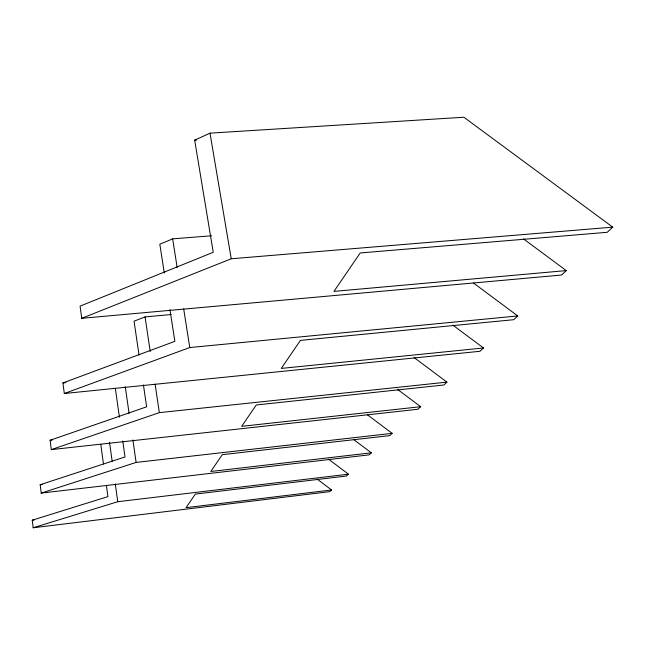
<?xml version="1.0" encoding="UTF-8"?>
<svg xmlns="http://www.w3.org/2000/svg" width="645" height="645" viewBox="0 0 645 645"><rect width="100%" height="100%" fill="white"/><g stroke="black" fill="none" stroke-linecap="round" stroke-linejoin="round"><path stroke-width="0.97" d="M317.106 479.058L331.57 489.974L329.788 491.643L33.169 527.763L32.25 520.192L107.925 496.61L106.433 485.733M328.499 459.143L348.461 474.188L346.51 476.01L195.33 494.086L186.05 507.663L331.57 489.974M353.774 439.608L371.327 452.814L369.133 454.862L41.207 493.094L40.175 484.726L125.017 456.958L122.768 441.051M367.319 414.711L392.144 433.351L389.725 435.617L222.283 454.677L210.786 471.487L371.327 452.814M397.36 389.241L420.653 406.705L417.912 409.269L51.294 449.621L50.108 440.277L146.633 406.81L143.416 384.896M414.066 357.532L446.953 382.122L443.881 384.992L256.267 404.979L241.665 426.337L420.653 406.705M452.911 325.153L483.492 347.969L479.945 351.283L64.306 393.514L62.928 382.936L174.859 341.342L169.949 309.624M473.527 283.042L517.758 315.945L513.726 319.702L300.449 340.375L281.276 368.416L483.492 347.969M566.27 270.594L561.513 275.036L81.746 318.316L80.085 306.133L213.245 252.3L194.669 140.167L209.996 133.16L463.884 117.237L612.75 227.145L607.235 232.297L360.216 252.969L333.941 291.395L566.27 270.594L523.49 238.884M211.665 235.772L172.642 238.852L159.831 244.205L164.273 272.956M81.746 318.316L231.241 258.766L612.75 227.145M171.11 314.534L145.06 316.905L134.055 321.17L139.03 355.024M64.306 393.514L189.775 347.542L517.758 315.945M51.294 449.621L159.363 412.639L446.953 382.122M41.207 493.094L136.111 462.417L392.144 433.351M33.169 527.763L117.753 501.713L348.461 474.188M32.25 520.192L34.241 519.951M40.175 484.726L42.175 484.5M50.108 440.277L52.1 440.059M62.928 382.936L65.927 382.638M194.669 140.167L196.677 140.038M209.996 133.16L231.241 258.766M172.642 238.852L177.149 267.441M183.672 308.85L189.775 347.542M145.06 316.905L150.229 351.501M155.098 384.114L159.363 412.639M125.275 386.75L129.081 413.348M132.894 439.938L136.111 462.417M115.334 388.363L119.406 417.194M109.529 442.309L112.141 461.151M115.294 483.96L117.753 501.713M100.765 444.22L103.466 463.989"/></g></svg>
